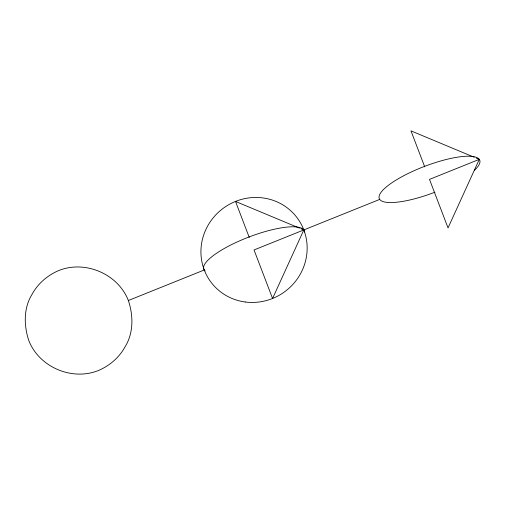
<?xml version="1.0" encoding="UTF-8"?>
<svg xmlns="http://www.w3.org/2000/svg" width="505" height="505" viewBox="0 0 505 505"><rect width="100%" height="100%" fill="white"/><g stroke="black" fill="none" stroke-linecap="round" stroke-linejoin="round"><path stroke-width="0.76" d="M479.283 159.365L448.03 227.906L429.502 179.382L479.283 159.365L476.373 158.147M128.365 300.507C117.987 273.805 84.922 259.81 58.517 270.642C47.432 275.377 37.78 283.703 32.036 294.358C23.476 308.119 23.792 325.542 28.804 340.553C39.182 367.255 72.24 381.25 98.645 370.417C109.73 365.683 119.388 357.357 125.126 346.701C133.686 332.94 133.377 315.518 128.365 300.507L204.26 269.979M379.722 199.406L254.04 249.956L272.567 298.48L303.821 229.933L300.917 228.721M474.195 157.238L410.969 130.864L424.73 166.884M299.459 228.115L235.513 201.438L249.268 237.457M434.975 192.19A53.77 13.919 -20.9 0 1 379.211 195.852A53.77 13.919 -20.9 0 1 443.504 160.199A53.77 13.919 -20.9 0 1 474.365 170.349M205.181 270.92A53.77 13.919 -20.9 0 1 247.425 237.596A53.77 13.919 -20.9 0 1 304.515 232.01M245.196 301.99A53.77 51.819 -35.7 0 0 303.821 229.933A53.77 51.819 -35.7 0 0 213.104 217.945A53.77 51.819 -35.7 0 0 245.196 301.99"/></g></svg>
